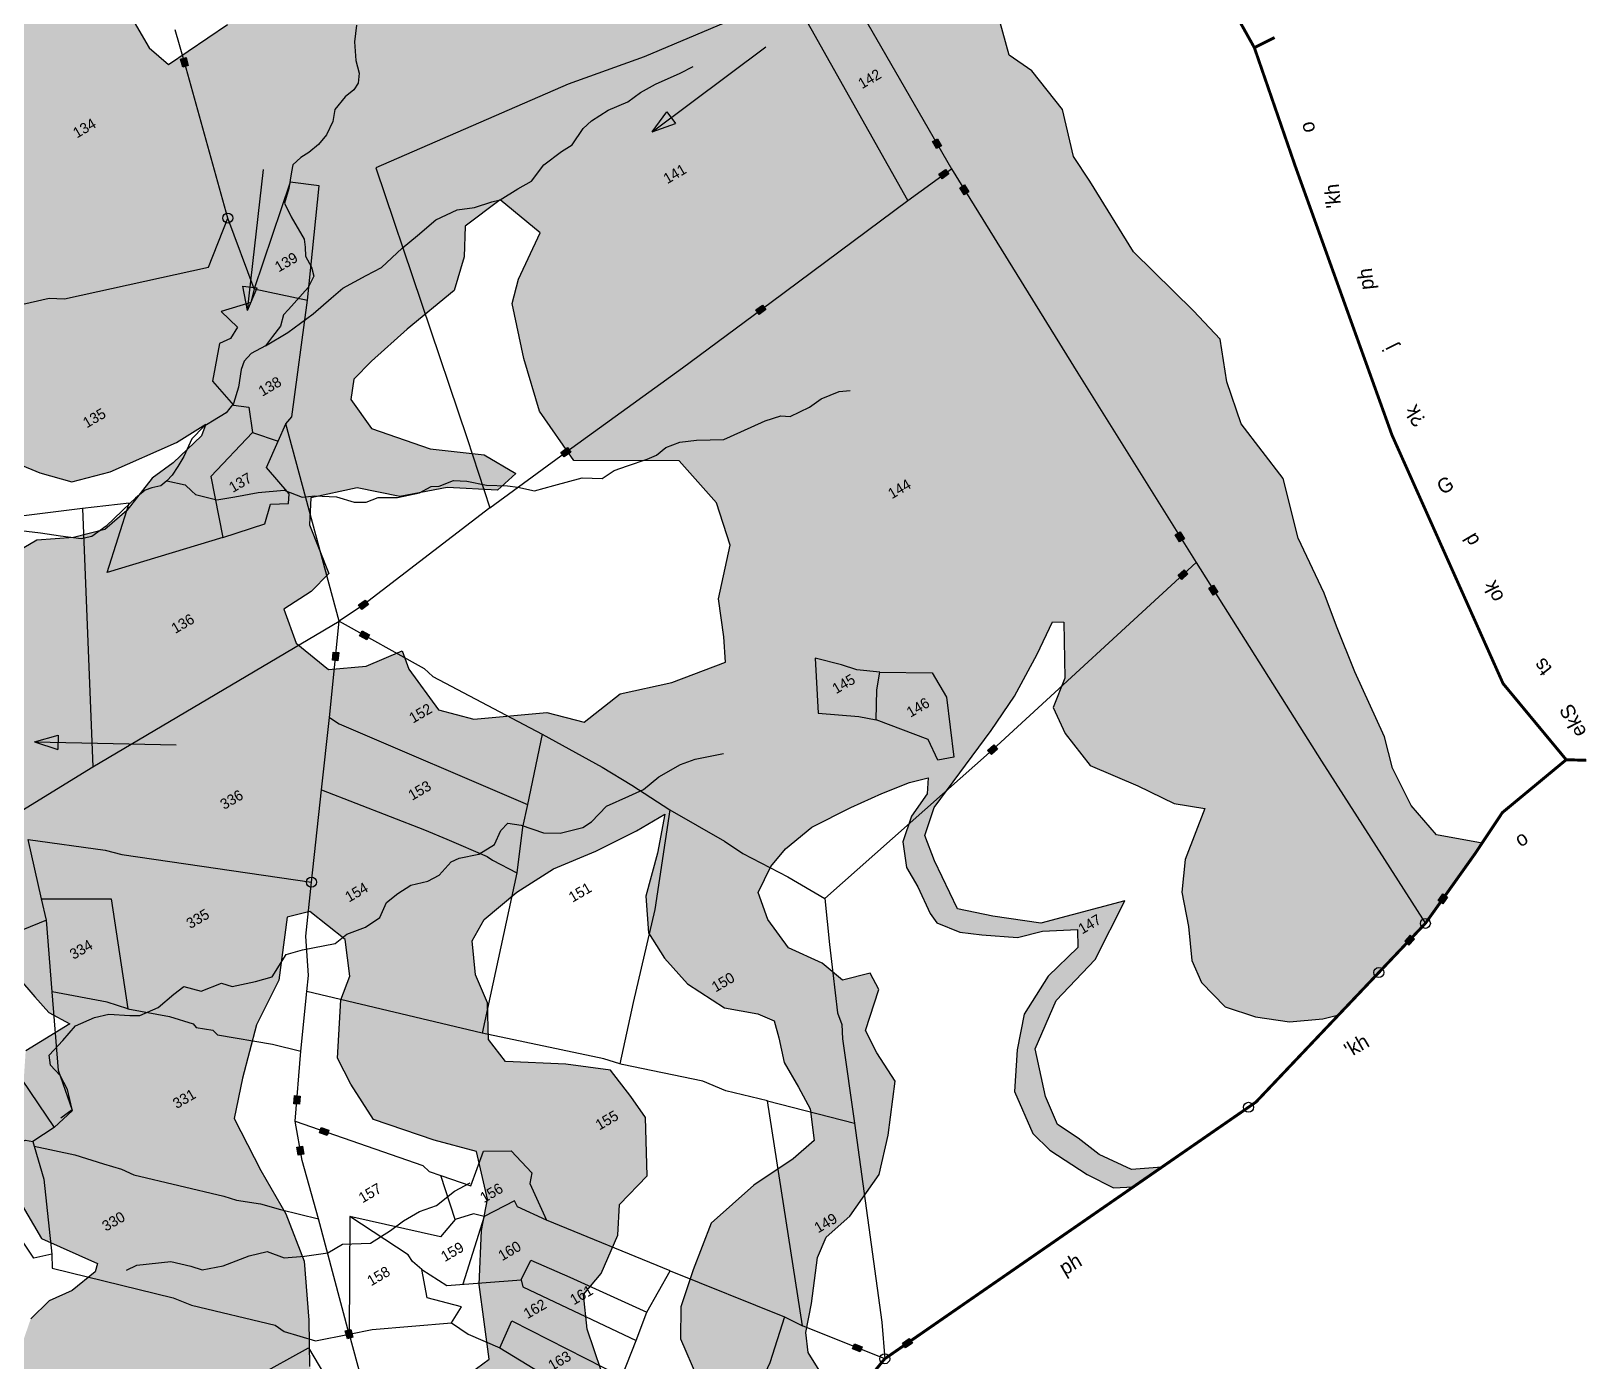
# Model space of a CAD drawing. Header units: metres. Extents: x 285341 to 287626, y 2002767 to 2006293.
# Drawn here: x 286588 to 287626, y 2003952 to 2004840 of the extents above; entities that cross this region are included whole.
import ezdxf
from ezdxf.enums import TextEntityAlignment as Align

# ---------------------------------------------------------------- set-up
doc = ezdxf.new("R2010")
doc.units = ezdxf.units.M
doc.header["$MEASUREMENT"] = 0
doc.linetypes.add('DIVIDE', pattern=[1.25, 0.5, -0.25, 0, -0.25, 0, -0.25])
for name, color, linetype in [('LINE_WATER', 4, 'Continuous'), ('POLY_HATCH', 12, 'Continuous'), ('POLY_PARCEL', 6, 'Continuous'), ('SYM_ARROW', 1, 'Continuous'), ('SYM_STONE', 1, 'Continuous'), ('TEXT_MAPOUT', 7, 'Continuous'), ('TEXT_PARCEL', 7, 'Continuous'), ('V_BOUND_LINE', 7, 'Continuous'), ('V_DIVIDE_LINE', 7, 'DIVIDE')]:
    doc.layers.add(name, color=color, linetype=linetype)
doc.styles.add('TEXT_MAP', font='')
doc.styles.get('TEXT_MAP').set_extended_font_data('Kruti Dev 050')
pattern_1 = [(30.2842, (286325.0513, 2002339.1785), (1.750771, 6.6660495), [4.87347, -4.87347]), (120.2842, (286329.2597, 2002341.636), (-6.6660495, 1.750771), [4.87347, -4.87347])]

# ---------------------------------------------------------------- blocks, each defined once
blk = doc.blocks.new('STONESQUAREFILLED')
blk.add_hatch(color=256).paths.add_polyline_path([(0.7, -0.48), (0.7, 0.48), (-0.7, 0.48), (-0.7, -0.48)])
blk.add_lwpolyline([(-0.7, 0.48), (0.7, 0.48), (0.7, -0.48), (-0.7, -0.48)], close=True)
blk = doc.blocks.new('STONE')
blk.add_circle((0, 0), 0.851)
blk = doc.blocks.new('ARROWASPECT')
h = blk.add_hatch(color=256)
h.paths.add_polyline_path([(2.85, -2.85), (3.72, -1.98), (0, 0)])
h.paths.add_polyline_path([(0, 0), (1.98, -3.72), (2.85, -2.85)])
for points in [[(0, 0), (17.15, -17.15)], [(0, 0), (1.98, -3.72)], [(0, 0), (3.72, -1.98)], [(3.72, -1.98), (1.98, -3.72)]]:
    blk.add_lwpolyline(points)
blk = doc.blocks.new('2145')
at = {"layer": 'POLY_HATCH'}
h = blk.add_hatch(dxfattribs=at)
h.set_pattern_fill('ZIGZAG', color=256, scale=38.987759, angle=30.2842, style=0)
h.set_pattern_definition(pattern_1)
h.paths.add_polyline_path([(286663.7, 2004919.2), (286669.6, 2004947.6), (286667.4, 2004990), (286660.4, 2005038.4), (286660.5, 2005081.5), (286641.9, 2005106.9), (286636.5, 2005122.5), (286621.2, 2005151.7), (286446.1, 2005078.5), (286460.4, 2005063.8), (286457.4, 2005039.4), (286461.5, 2005025.3), (286480, 2005006.6), (286499.4, 2004994.6), (286530.3, 2004989.9), (286560.9, 2004989.3), (286563.2, 2004978.3), (286545.3, 2004967.8), (286526.1, 2004955.9), (286512.6, 2004946), (286508.2, 2004937.2), (286503.8, 2004927.1), (286488.7, 2004934.1), (286484.3, 2004932.2), (286483.3, 2004923.4), (286489.1, 2004902.8), (286490.6, 2004888.5), (286496.5, 2004874.8), (286504, 2004862), (286518.8, 2004850.7), (286525, 2004843.7), (286522.3, 2004836.6), (286528.2, 2004806.4), (286516.1, 2004796.6), (286515.6, 2004779.8), (286522.2, 2004768.5), (286536.9, 2004753.8), (286545.4, 2004746.4), (286535.5, 2004735.1), (286529.9, 2004718.8), (286522.6, 2004692.6), (286522.9, 2004662.6), (286527.7, 2004646.1), (286537.3, 2004616.7), (286537.4, 2004607.2), (286550, 2004586.6), (286550.5, 2004585.9), (286874.7, 2004681.9), (286876.8, 2004689), (286877.4, 2004709.4), (286900.8, 2004726.9), (286927.5, 2004704.9), (286923.5, 2004696.4), (287267.1, 2004798.1), (287255.3, 2004813), (287240.3, 2004823.4), (287227.7, 2004869.7), (287231.2, 2004901.2), (287224.1, 2004913.5), (287228.1, 2004937.2), (287211.5, 2004964.5), (287154.1, 2005059.3), (287133.5, 2005094.6), (287100, 2005127.3), (287073.8, 2005162.8), (287055.4, 2005183.6), (287048.9, 2005223.1), (287051, 2005242.9), (287052.2, 2005270.2), (287061.3, 2005298.2), (287056.7, 2005331.9), (287055.8, 2005333.5), (286843.9, 2005244.9), (286849.8, 2005224), (286875.7, 2005190.4), (286892.3, 2005181.3), (286914.9, 2005159.6), (286913.9, 2005137.7), (286900.1, 2005112.2), (286887.7, 2005079.9), (286891.2, 2005048.2), (286904.9, 2005031.2), (286924.5, 2005019), (286967, 2005012.5), (286985.5, 2004980.9), (286951.9, 2004970), (286928.6, 2004986.3), (286906.1, 2004997), (286882.7, 2004992), (286821.1, 2004994.8), (286793.7, 2005007.5), (286773.1, 2005034.2), (286780.9, 2005048.8), (286810, 2005084.5), (286817.3, 2005091.3), (286803, 2005102.9), (286775, 2005131.6), (286776.3, 2005148.6), (286775, 2005176.5), (286788.6, 2005213.2), (286797.9, 2005225.6), (286736.8, 2005200.1), (286737.7, 2005137.3), (286740.9, 2005110.4), (286760.5, 2005083.2), (286738.2, 2005046.4), (286739.6, 2005018.4), (286759.9, 2004987.8), (286779.7, 2004966.9), (286815.6, 2004956.7), (286793, 2004939.7), (286758.8, 2004908.4), (286746, 2004881), (286718.9, 2004843.9), (286679.5, 2004817.2), (286666.7, 2004828.4), (286652, 2004853.6), (286661.9, 2004873.1)])
h = blk.add_hatch(dxfattribs=at)
h.set_pattern_fill('ZIGZAG', color=256, scale=38.987759, angle=30.2842, style=0)
h.set_pattern_definition(pattern_1)
h.paths.add_polyline_path([(286277.4, 2004494.1), (286272.3, 2004503.5), (286229.5, 2004490.8), (286230.4, 2004489.7), (286235.8, 2004477.1), (286237.3, 2004461.5), (286248, 2004455), (286265.5, 2004452.1), (286275.3, 2004469.5)])
h.paths.add_polyline_path([(286815, 2004574.3), (286801.2, 2004593.7), (286803.2, 2004607.3), (286815, 2004619.2), (286838.8, 2004640.6), (286870, 2004666.4), (286874.7, 2004681.9), (286550.5, 2004585.9), (286561.8, 2004568.8), (286579.2, 2004550.8), (286593.7, 2004544.8), (286615.1, 2004538.8), (286640.7, 2004545.5), (286684.9, 2004565.1), (286704.5, 2004577.3), (286701.6, 2004569.4), (286682.6, 2004551.4), (286668.6, 2004541.2), (286651.7, 2004519.7), (286637.1, 2004507), (286616.1, 2004501.7), (286591.8, 2004499.8), (286574.4, 2004489.6), (286556.9, 2004464.3), (286545.7, 2004436.5), (286540, 2004408.5), (286536.3, 2004396), (286533, 2004378.3), (286533.1, 2004359.1), (286533.4, 2004342.1), (286538, 2004324.5), (286544.1, 2004309.5), (286543.4, 2004298.8), (286537.6, 2004273.5), (286553.4, 2004231.2), (286563.2, 2004219.1), (286579.4, 2004207.9), (286590.3, 2004195.1), (286597.1, 2004187.6), (286757.6, 2004240.6), (286758.6, 2004248.3), (286773.9, 2004252.2), (286779.5, 2004247.8), (287247.2, 2004402), (287259, 2004423.9), (287269.1, 2004445.5), (287276.8, 2004445.2), (287277.3, 2004411.9), (287448.6, 2004468.4), (287433.1, 2004501.2), (287423, 2004541.1), (287394.9, 2004577.5), (287385.4, 2004605.6), (287381.1, 2004634), (287363.2, 2004653), (287323.1, 2004692.2), (287294.1, 2004739.5), (287283.2, 2004755.8), (287275.8, 2004787.2), (287267.1, 2004798.1), (286923.5, 2004696.4), (286913.1, 2004674), (286908.8, 2004657.8), (286916.5, 2004621), (286927, 2004585.9), (286949.9, 2004553.1), (287020.1, 2004552.8), (287045.1, 2004524.9), (287054.2, 2004496.5), (287046.4, 2004460.7), (287050, 2004435.3), (287051.1, 2004418.5), (287015.2, 2004405), (286980.8, 2004397.4), (286956.9, 2004378.5), (286931.8, 2004385), (286883.2, 2004380.4), (286859.6, 2004386.6), (286839.9, 2004413.9), (286835.3, 2004426.1), (286811.3, 2004415.9), (286786.2, 2004413.7), (286764.8, 2004431.2), (286756.5, 2004453.9), (286774.7, 2004465.7), (286786.5, 2004477.6), (286773.7, 2004510.1), (286774.5, 2004528.1), (286805.5, 2004534.9), (286833.9, 2004529.1), (286865.5, 2004535), (286899, 2004533.3), (286911.3, 2004544.3), (286890.2, 2004556.9), (286854.1, 2004560.9)])
h = blk.add_hatch(dxfattribs=at)
h.set_pattern_fill('ZIGZAG', color=256, scale=38.987759, angle=30.2842, style=0)
h.set_pattern_definition(pattern_1)
h.paths.add_polyline_path([(287490.6, 2004368.7), (287470.8, 2004412), (287458.5, 2004442.6), (287450.4, 2004464.6), (287448.6, 2004468.4), (287277.3, 2004411.9), (287277.4, 2004407.8), (287269.6, 2004388.2), (287277.6, 2004370.9), (287294.2, 2004349.6), (287326.1, 2004336), (287350.3, 2004324.1), (287370.7, 2004320.9), (287357.7, 2004286.9), (287355.4, 2004265), (287359.8, 2004242.1), (287362.1, 2004219.4), (287368.6, 2004204.7), (287384.3, 2004188.5), (287404.6, 2004181.8), (287427.2, 2004178.5), (287449.4, 2004180.5), (287460.1, 2004183.2), (287517.9, 2004244.2), (287555.7, 2004297.7), (287525.4, 2004303.2), (287508.5, 2004322.8), (287496, 2004347.8)])
h.paths.add_polyline_path([(286779.5, 2004247.8), (286797.3, 2004233.5), (286800.4, 2004209), (286794.6, 2004193.1), (286792.3, 2004154.3), (286801.2, 2004137), (286816.3, 2004113.3), (286856.8, 2004099.5), (286884.9, 2004092.1), (286892.3, 2004060.2), (286888.3, 2004039.2), (286886.8, 2004003.3), (286893.4, 2003953.4), (286868, 2003934.8), (286820.8, 2003923.5), (286796.1, 2003916.6), (286773.7, 2003948.5), (286773.2, 2003979.4), (286770.1, 2004018.9), (286757.9, 2004050.5), (286741.1, 2004079.4), (286723.3, 2004114), (286728.8, 2004141), (286738.2, 2004176.4), (286753.1, 2004206.4), (286757.6, 2004240.6), (286597.1, 2004187.6), (286599.7, 2004184.8), (286613.8, 2004177.2), (286584.3, 2004159.1), (286583.1, 2004141.2), (286573.2, 2004113.4), (286571.4, 2004080.1), (286580.5, 2004058.6), (286594.8, 2004034), (286632.1, 2004017.3), (286630.6, 2004011.7), (286615.2, 2003999.2), (286599.9, 2003992.4), (286587.7, 2003980.4), (286580.3, 2003959), (286577.7, 2003949.2), (286543.5, 2003956), (286532.2, 2003946), (286520.6, 2003924.8), (286526.4, 2003900.7), (286536.2, 2003875.6), (286547, 2003860.6), (286567.8, 2003848.3), (286584.3, 2003831.8), (286585.2, 2003818.6), (286558.8, 2003810.8), (286538.6, 2003794.8), (286525.3, 2003782.3), (286520.1, 2003768.9), (286512.1, 2003735.4), (286510.2, 2003724.7), (286508.4, 2003714.7), (286513, 2003692.7), (286519.7, 2003680.1), (286507.5, 2003675.1), (286489.3, 2003669.9), (286473.5, 2003662.8), (286455, 2003648.5), (286439, 2003633.7), (286433.7, 2003603.8), (286430, 2003583.1), (286440.6, 2003578.7), (286448.5, 2003580.5), (286448.4, 2003568.8), (286454.5, 2003557.3), (286464.3, 2003540.4), (286463.8, 2003531.8), (286461.3, 2003517.3), (286462.1, 2003505.4), (286463.4, 2003493.8), (286473.3, 2003475.6), (286488.5, 2003475.5), (286500.5, 2003470.2), (286510.6, 2003461.9), (286633, 2003482.3), (286628.2, 2003492.9), (286628.2, 2003505.9), (286632.3, 2003524.7), (286633, 2003534.1), (286641.6, 2003552.2), (286647, 2003559.5), (286657.3, 2003565.4), (286677.5, 2003568.4), (286690.8, 2003585.7), (286693.9, 2003607.9), (286694.8, 2003622.8), (286699, 2003656.8), (286701.2, 2003671.9), (286710.1, 2003694.2), (286733, 2003722), (286742.4, 2003737.8), (286754.4, 2003753.7), (286753.1, 2003768.8), (286768.8, 2003788.9), (286784.4, 2003810.4), (286803.7, 2003825.8), (286825.8, 2003840.8), (286861.5, 2003864.3), (286884.7, 2003875.2), (286901.7, 2003879.6), (286931.1, 2003885.8), (286959.3, 2003889.2), (286969.5, 2003896.5), (286969.9, 2003914.6), (286968.4, 2003928.9), (286968.1, 2003945.9), (286958.9, 2003973.5), (286956.3, 2003996.7), (286968.2, 2004010.5), (286979.3, 2004036.2), (286980.4, 2004056.7), (286998.8, 2004075.7), (286997.6, 2004114.6), (286987.9, 2004128.8), (286974.3, 2004146.3), (286944.5, 2004150.2), (286904.3, 2004152.1), (286892.9, 2004166.7), (286892.4, 2004191.1), (286884.3, 2004209.8), (286882, 2004232.5), (286890.1, 2004246.8), (286911.8, 2004265), (286936.3, 2004280.6), (286964.5, 2004292.3), (286991.6, 2004306), (287010.5, 2004317.1), (287005.8, 2004291), (286997.9, 2004262.3), (286999.7, 2004238), (287010.4, 2004220.9), (287025.8, 2004203.8), (287050.3, 2004187.9), (287072.6, 2004183.8), (287083.5, 2004179.2), (287086.6, 2004167.9), (287090.1, 2004151.4), (287099.7, 2004135), (287107.5, 2004120.4), (287110.2, 2004099.3), (287096.1, 2004087), (287069.9, 2004069.6), (287041.5, 2004044.1), (287029.4, 2004013), (287021.2, 2003988.3), (287021.1, 2003967.1), (287032.4, 2003940.7), (287048.2, 2003914.9), (287062.5, 2003898.6), (287073.8, 2003888.7), (287096.5, 2003878.9), (287129.7, 2003920), (287106.3, 2003957.8), (287104.6, 2003971.2), (287108.4, 2003990.6), (287112.5, 2004021.2), (287118.3, 2004034.8), (287134.1, 2004048.9), (287153.6, 2004076.7), (287159.6, 2004102.9), (287164.3, 2004139), (287151.9, 2004157.9), (287144.5, 2004172.8), (287153.4, 2004200), (287147.6, 2004211), (287129.1, 2004206.4), (287115.6, 2004217.7), (287093.1, 2004227.9), (287079.4, 2004246.7), (287072.9, 2004264.9), (287081.4, 2004282.2), (287091, 2004294), (287108.6, 2004308.4), (287134.6, 2004321.5), (287155.3, 2004330.8), (287173.7, 2004338.2), (287186.2, 2004341.4), (287185.6, 2004330.7), (287175.2, 2004315.7), (287169.3, 2004298.5), (287171.8, 2004281.4), (287179.3, 2004268.6), (287187.6, 2004250.8), (287192, 2004244.5), (287207.3, 2004238.3), (287222, 2004236.6), (287245.8, 2004234.7), (287262.5, 2004239), (287285.8, 2004240.2), (287286.1, 2004228), (287266.3, 2004208.9), (287250.2, 2004183.7), (287245.6, 2004159.8), (287243.9, 2004132), (287256.1, 2004104.1), (287267.5, 2004092.9), (287292.2, 2004076.6), (287309.8, 2004067.7), (287323.3, 2004068.5), (287342.2, 2004081.6), (287321.8, 2004079.9), (287300.2, 2004089.9), (287286.2, 2004100.9), (287272.5, 2004110.1), (287264.4, 2004128.7), (287257.6, 2004160.5), (287271.7, 2004192.7), (287297.6, 2004220.2), (287317.4, 2004259.2), (287282.4, 2004249.8), (287261.5, 2004244.4), (287229.3, 2004249), (287205.8, 2004253.8), (287190.4, 2004286), (287184, 2004302.9), (287190.3, 2004321.6), (287228.3, 2004373), (287243.8, 2004395.8), (287247.2, 2004402)])
at = {"layer": 'LINE_WATER'}
for points in [[(286805, 2004843.5), (286803.6, 2004832.4), (286804.4, 2004820), (286806.8, 2004811.5), (286806.1, 2004804.7), (286803.2, 2004800.4), (286797.4, 2004795.7), (286790.4, 2004787.3), (286789.1, 2004779.3), (286785, 2004770.4), (286779.5, 2004763.8), (286773.1, 2004758.5), (286767.8, 2004755.2), (286762.4, 2004750.2), (286761.5, 2004745.6), (286759.8, 2004734.6), (286757, 2004724.7), (286761.3, 2004715.6), (286770.1, 2004700.6), (286770.8, 2004695.3), (286770.9, 2004689.4), (286775, 2004682), (286776.4, 2004676.1), (286772.6, 2004668.4), (286759.7, 2004653.7), (286756.2, 2004650.3), (286754.2, 2004642.7), (286749, 2004635.8), (286744.3, 2004629.6), (286734.6, 2004624.4), (286730, 2004619.4), (286728, 2004613.8), (286726.2, 2004601.9), (286723, 2004591), (286718.1, 2004584.8), (286709, 2004579.2), (286703.2, 2004575.8), (286695.1, 2004567.5), (286689.8, 2004555.8), (286685.7, 2004549.1), (286682.1, 2004543.3), (286678.4, 2004539.4), (286674.4, 2004536.2), (286668.5, 2004534.8), (286664, 2004533.2), (286657.6, 2004527.9), (286653.9, 2004524.5), (286637.9, 2004509.2), (286628.5, 2004502.4), (286621.4, 2004500.8), (286607.5, 2004502.5), (286594.1, 2004504.6), (286581.1, 2004506)], [(286744.3, 2004629.6), (286759.1, 2004638.4), (286776.1, 2004651), (286788.1, 2004661.3), (286795.8, 2004668.1), (286811.3, 2004676.5), (286821.7, 2004681.7), (286835.3, 2004694.8), (286845.6, 2004703.2), (286857.9, 2004713.7), (286872.2, 2004720.2), (286883.7, 2004721.8), (286895.3, 2004725.7), (286900.8, 2004726.9), (286912.5, 2004734.3), (286921.7, 2004739.4), (286929.8, 2004750.3), (286941.6, 2004759.3), (286948.8, 2004763.7), (286956.2, 2004774.5), (286961.8, 2004779.6), (286972.9, 2004786.8), (286985.9, 2004792.4), (286994.4, 2004798.6), (287004.4, 2004804.2), (287020.8, 2004811.5), (287029.5, 2004816)], [(286678.4, 2004539.4), (286690.7, 2004536.9), (286695.1, 2004532.5), (286697.6, 2004530.3), (286711.9, 2004526.8), (286723.8, 2004528.8), (286739.3, 2004531.7), (286756.7, 2004533.3), (286768.8, 2004528.5), (286777.1, 2004529.4), (286791.7, 2004528.7), (286803.5, 2004525.2), (286811.4, 2004525.2), (286819.4, 2004528.3), (286832.3, 2004528.3), (286847, 2004531.5), (286854.8, 2004535.7), (286860.1, 2004535.9), (286869.7, 2004539.8), (286878.6, 2004539.2), (286891.6, 2004536.5), (286905.7, 2004536.2), (286912.5, 2004535.2), (286923.7, 2004532.8), (286936.6, 2004536.4), (286955.4, 2004541.4), (286968.8, 2004541), (286976.8, 2004546.4), (286985.6, 2004549.5), (286998.8, 2004553.9), (287005.1, 2004556.5), (287011.3, 2004561.7), (287020.6, 2004565.2), (287031.7, 2004566.7), (287049.9, 2004567), (287061.3, 2004572.1), (287077.5, 2004579.5), (287088, 2004582.8), (287094.2, 2004582.3), (287107, 2004588.7), (287114.9, 2004594.1), (287126.8, 2004599), (287134.2, 2004599.7)], [(286607.8, 2004114.5), (286615.2, 2004120), (286612.2, 2004133.4), (286607.4, 2004142.7), (286600.9, 2004149.5), (286600, 2004156.2), (286609.1, 2004166.1), (286617.6, 2004175.9), (286630.1, 2004181.4), (286639.7, 2004183.6), (286653.8, 2004182.8), (286660.5, 2004182.8), (286672.6, 2004188), (286683.1, 2004196.9), (286689.8, 2004202), (286701.3, 2004199), (286714.8, 2004204.2), (286722.1, 2004202.1), (286737.6, 2004205.5), (286748.8, 2004208.6), (286758, 2004223.4), (286769, 2004226.5), (286790.7, 2004230.7), (286798.5, 2004237.1), (286810.9, 2004241.6), (286820.5, 2004248.1), (286824.9, 2004258.2), (286832.6, 2004264.2), (286841.1, 2004269.8), (286852.6, 2004272.3), (286860, 2004276.3), (286868.1, 2004285.3), (286873.5, 2004287.8), (286886.6, 2004290.3), (286896.9, 2004296.9), (286901.2, 2004306.1), (286905.9, 2004311), (286914.8, 2004309.8), (286929.7, 2004304.6), (286940.9, 2004304.5), (286956, 2004308.2), (286961.6, 2004312), (286971.8, 2004322.5), (286986.5, 2004329), (286996.3, 2004333.5), (287006.7, 2004342), (287021, 2004350.3), (287030.8, 2004353.7), (287049.8, 2004357.5)], [(286651.6, 2004012.9), (286658.5, 2004016.2), (286681.1, 2004018.5), (286694.5, 2004015.4), (286702, 2004013), (286716.1, 2004015.7), (286733.3, 2004022.4), (286745.3, 2004025.3), (286756.6, 2004021), (286770.2, 2004022.2), (286785.9, 2004024.5), (286795.6, 2004030.2), (286814.3, 2004030.8), (286827.7, 2004039.4), (286836.2, 2004045.7), (286846.9, 2004052), (286858.3, 2004055.9), (286870.3, 2004065.6), (286880.8, 2004071)]]:
    blk.add_lwpolyline(points, dxfattribs=at)
at = {"layer": 'POLY_HATCH'}
for points in [[(286579.2, 2004550.8), (286593.7, 2004544.8), (286615.1, 2004538.8), (286640.7, 2004545.5), (286684.9, 2004565.1), (286704.5, 2004577.3), (286701.6, 2004569.4), (286682.6, 2004551.4), (286668.6, 2004541.2), (286651.7, 2004519.7), (286637.1, 2004507), (286616.1, 2004501.7), (286591.8, 2004499.8), (286574.4, 2004489.6)], [(286579.4, 2004207.9), (286590.3, 2004195.1), (286599.7, 2004184.8), (286613.8, 2004177.2), (286584.3, 2004159.1)], [(286580.5, 2004058.6), (286594.8, 2004034), (286632.1, 2004017.3), (286630.6, 2004011.7), (286615.2, 2003999.2), (286599.9, 2003992.4), (286587.7, 2003980.4)], [(286968.1, 2003945.9), (286958.9, 2003973.5), (286956.3, 2003996.7), (286968.2, 2004010.5), (286979.3, 2004036.2), (286980.4, 2004056.7), (286998.8, 2004075.7), (286997.6, 2004114.6), (286987.9, 2004128.8), (286974.3, 2004146.3), (286944.5, 2004150.2), (286904.3, 2004152.1), (286892.9, 2004166.7), (286892.4, 2004191.1), (286884.3, 2004209.8), (286882, 2004232.5), (286890.1, 2004246.8), (286911.8, 2004265), (286936.3, 2004280.6), (286964.5, 2004292.3), (286991.6, 2004306), (287010.5, 2004317.1), (287005.8, 2004291), (286997.9, 2004262.3), (286999.7, 2004238), (287010.4, 2004220.9), (287025.8, 2004203.8), (287050.3, 2004187.9), (287072.6, 2004183.8), (287083.5, 2004179.2), (287086.6, 2004167.9), (287090.1, 2004151.4), (287099.7, 2004135), (287107.5, 2004120.4), (287110.2, 2004099.3), (287096.1, 2004087), (287069.9, 2004069.6), (287041.5, 2004044.1), (287029.4, 2004013), (287021.2, 2003988.3), (287021.1, 2003967.1), (287032.4, 2003940.7)], [(287129.7, 2003920), (287106.3, 2003957.8), (287104.6, 2003971.2), (287108.4, 2003990.6), (287112.5, 2004021.2), (287118.3, 2004034.8), (287134.1, 2004048.9), (287153.6, 2004076.7), (287159.6, 2004102.9), (287164.3, 2004139), (287151.9, 2004157.9), (287144.5, 2004172.8), (287153.4, 2004200), (287147.6, 2004211), (287129.1, 2004206.4), (287115.6, 2004217.7), (287093.1, 2004227.9), (287079.4, 2004246.7), (287072.9, 2004264.9), (287081.4, 2004282.2), (287091, 2004294), (287108.6, 2004308.4), (287134.6, 2004321.5), (287155.3, 2004330.8), (287173.7, 2004338.2), (287186.2, 2004341.4), (287185.6, 2004330.7), (287175.2, 2004315.7), (287169.3, 2004298.5), (287171.8, 2004281.4), (287179.3, 2004268.6), (287187.6, 2004250.8), (287192, 2004244.5), (287207.3, 2004238.3), (287222, 2004236.6), (287245.8, 2004234.7), (287262.5, 2004239), (287285.8, 2004240.2), (287286.1, 2004228), (287266.3, 2004208.9), (287250.2, 2004183.7), (287245.6, 2004159.8), (287243.9, 2004132), (287256.1, 2004104.1), (287267.5, 2004092.9), (287292.2, 2004076.6), (287309.8, 2004067.7), (287323.3, 2004068.5), (287342.2, 2004081.6), (287321.8, 2004079.9), (287300.2, 2004089.9), (287286.2, 2004100.9), (287272.5, 2004110.1), (287264.4, 2004128.7), (287257.6, 2004160.5), (287271.7, 2004192.7), (287297.6, 2004220.2), (287317.4, 2004259.2), (287282.4, 2004249.8), (287261.5, 2004244.4), (287229.3, 2004249), (287205.8, 2004253.8), (287190.4, 2004286), (287184, 2004302.9), (287190.3, 2004321.6), (287228.3, 2004373), (287243.8, 2004395.8), (287259, 2004423.9), (287269.1, 2004445.5), (287276.8, 2004445.2), (287277.4, 2004407.8), (287269.6, 2004388.2), (287277.6, 2004370.9), (287294.2, 2004349.6), (287326.1, 2004336), (287350.3, 2004324.1), (287370.7, 2004320.9), (287357.7, 2004286.9), (287355.4, 2004265), (287359.8, 2004242.1), (287362.1, 2004219.4), (287368.6, 2004204.7), (287384.3, 2004188.5), (287404.6, 2004181.8), (287427.2, 2004178.5), (287449.4, 2004180.5), (287460.1, 2004183.2), (287517.9, 2004244.2), (287555.7, 2004297.7), (287525.4, 2004303.2), (287508.5, 2004322.8), (287496, 2004347.8), (287490.6, 2004368.7), (287470.8, 2004412), (287458.5, 2004442.6), (287450.4, 2004464.6), (287433.1, 2004501.2), (287423, 2004541.1), (287394.9, 2004577.5), (287385.4, 2004605.6), (287381.1, 2004634), (287363.2, 2004653), (287323.1, 2004692.2), (287294.1, 2004739.5), (287283.2, 2004755.8), (287275.8, 2004787.2), (287255.3, 2004813), (287240.3, 2004823.4), (287227.7, 2004869.7)], [(286652, 2004853.6), (286666.7, 2004828.4), (286679.5, 2004817.2), (286718.9, 2004843.9)], [(286927.5, 2004704.9), (286900.8, 2004726.9), (286877.4, 2004709.4), (286876.8, 2004689), (286870, 2004666.4), (286838.8, 2004640.6), (286815, 2004619.2), (286803.2, 2004607.3), (286801.2, 2004593.7), (286815, 2004574.3), (286854.1, 2004560.9), (286890.2, 2004556.9), (286911.3, 2004544.3), (286899, 2004533.3), (286865.5, 2004535), (286833.9, 2004529.1), (286805.5, 2004534.9), (286774.5, 2004528.1), (286773.7, 2004510.1), (286786.5, 2004477.6), (286774.7, 2004465.7), (286756.5, 2004453.9), (286764.8, 2004431.2), (286786.2, 2004413.7), (286811.3, 2004415.9), (286835.3, 2004426.1), (286839.9, 2004413.9), (286859.6, 2004386.6), (286883.2, 2004380.4), (286931.8, 2004385), (286956.9, 2004378.5), (286980.8, 2004397.4), (287015.2, 2004405), (287051.1, 2004418.5), (287050, 2004435.3), (287046.4, 2004460.7), (287054.2, 2004496.5), (287045.1, 2004524.9), (287020.1, 2004552.8), (286949.9, 2004553.1), (286927, 2004585.9), (286916.5, 2004621), (286908.8, 2004657.8), (286913.1, 2004674), (286927.5, 2004704.9)], [(286800.4, 2004209), (286797.3, 2004233.5), (286773.9, 2004252.2), (286758.6, 2004248.3), (286753.1, 2004206.4), (286738.2, 2004176.4), (286728.8, 2004141), (286723.3, 2004114), (286741.1, 2004079.4), (286757.9, 2004050.5), (286770.1, 2004018.9), (286773.2, 2003979.4), (286773.7, 2003948.5)], [(286868, 2003934.8), (286893.4, 2003953.4), (286886.8, 2004003.3), (286888.3, 2004039.2), (286892.3, 2004060.2), (286884.9, 2004092.1), (286856.8, 2004099.5), (286816.3, 2004113.3), (286801.2, 2004137), (286792.3, 2004154.3), (286794.6, 2004193.1), (286800.4, 2004209)]]:
    blk.add_lwpolyline(points, dxfattribs=at)
at = {"layer": 'POLY_PARCEL'}
for points in [[(287127.1, 2004877.3), (287201.8, 2004747.7)], [(287095.4, 2004864.2), (286996.9, 2004822.4), (286946.1, 2004804.1), (286817.9, 2004748.3), (286878.8, 2004567.8), (286893.9, 2004521.4)], [(287172.7, 2004726.6), (287095.4, 2004864.2)], [(286719.1, 2004714.8), (286690.2, 2004818.7), (286684, 2004840.4)], [(287172.7, 2004726.6), (287201.8, 2004747.7)], [(287201.8, 2004747.7), (287286, 2004611.2), (287364.9, 2004484.9)], [(286772.3, 2004659.9), (286780, 2004736.4), (286760.7, 2004738.8), (286736.8, 2004667.5)], [(286893.9, 2004521.4), (286944.5, 2004558.5), (287022.3, 2004614.9), (287081.5, 2004658.7), (287172.7, 2004726.6)], [(286536.3, 2004646.9), (286600, 2004661.4), (286610.2, 2004660.9), (286706.2, 2004682.1), (286719.1, 2004714.8)], [(286736.8, 2004667.5), (286719.1, 2004714.8)], [(286736.8, 2004667.5), (286734.4, 2004658.5), (286714.7, 2004652.4), (286725.6, 2004642), (286720.8, 2004634.4), (286713.5, 2004631.2), (286709, 2004606), (286722.9, 2004589.9), (286733.1, 2004588.7), (286735.6, 2004571.7)], [(286736.8, 2004667.5), (286772.3, 2004659.9)], [(286757.9, 2004577.4), (286761.9, 2004582.2), (286772.3, 2004659.9)], [(286752.6, 2004565.9), (286757.9, 2004577.4)], [(286793.3, 2004445.9), (286757.9, 2004577.4)], [(286735.6, 2004571.7), (286707.8, 2004542.3), (286715.9, 2004501.6)], [(286715.9, 2004501.6), (286743.7, 2004510.7), (286747.6, 2004523.9), (286759.6, 2004524.4), (286760, 2004530.8), (286745, 2004548.3), (286752.6, 2004565.9)], [(286735.6, 2004571.7), (286752.6, 2004565.9)], [(286715.9, 2004501.6), (286638.6, 2004478.3), (286653.3, 2004524.5), (286622.1, 2004521.1)], [(286622.1, 2004521.1), (286556.2, 2004512.7)], [(286622.1, 2004521.1), (286629.1, 2004348.6)], [(286893.9, 2004521.4), (286809.6, 2004456.8), (286793.3, 2004445.9)], [(287364.9, 2004484.9), (287229.2, 2004360), (287117.3, 2004260.7)], [(287364.9, 2004484.9), (287448.7, 2004352.4), (287517.9, 2004244.2)], [(286629.1, 2004348.6), (286793.3, 2004445.9)], [(286787, 2004381.5), (286793.3, 2004445.9)], [(286793.3, 2004445.9), (286850, 2004414.3), (286855.9, 2004408.9), (286928.7, 2004370.4)], [(287153.9, 2004411.8), (287138.6, 2004413.4), (287128.5, 2004416.7), (287110.9, 2004421.1)], [(287110.9, 2004421.1), (287112.8, 2004384.4), (287140.1, 2004382.2), (287151.6, 2004380)], [(287153.9, 2004411.8), (287189, 2004411.4), (287198.5, 2004395.1), (287203.3, 2004355.2), (287192.6, 2004353.1), (287186.3, 2004366.8), (287151.6, 2004380)], [(287151.6, 2004380), (287151.9, 2004400), (287153.9, 2004411.8)], [(286781.7, 2004333.3), (286787, 2004381.5)], [(286787, 2004381.5), (286793.3, 2004377.3), (286918.9, 2004323.5)], [(286928.7, 2004370.4), (286918.9, 2004323.5)], [(286928.7, 2004370.4), (286968.9, 2004348.5), (286988.6, 2004336.4), (287014, 2004319.9)], [(286581.7, 2004319.5), (286629.1, 2004348.6)], [(286774.9, 2004271.7), (286781.7, 2004333.3)], [(286781.7, 2004333.3), (286850.2, 2004306.7), (286865.2, 2004300.4), (286892.1, 2004288.8), (286895.6, 2004286.4), (286911.8, 2004278)], [(286918.9, 2004323.5), (286915.7, 2004308.3), (286911.8, 2004278)], [(287014, 2004319.9), (287003.9, 2004253.4), (286989.5, 2004191.4), (286980.5, 2004150.5)], [(287014, 2004319.9), (287050.4, 2004299.1), (287062.7, 2004290.9), (287092.7, 2004275.3), (287117.3, 2004260.7)], [(286586, 2004300.1), (286637.2, 2004293.1), (286648.5, 2004290.1), (286774.9, 2004271.7)], [(286594.9, 2004260.6), (286586, 2004300.1)], [(286911.8, 2004278), (286888.8, 2004171)], [(286771.9, 2004198.7), (286772.9, 2004209.4), (286771.1, 2004235.6), (286774.9, 2004271.7)], [(286594.9, 2004260.6), (286641.4, 2004260.6), (286652.5, 2004187.2)], [(286598.1, 2004246.3), (286594.9, 2004260.6)], [(287117.3, 2004260.7), (287120.5, 2004230), (287122.6, 2004211.1), (287125.8, 2004184.6), (287128.7, 2004176.7), (287129.2, 2004167.1), (287137.1, 2004110.9)], [(286598.1, 2004246.3), (286538.6, 2004222.2)], [(286601.9, 2004198.5), (286598.1, 2004246.3)], [(286652.5, 2004187.2), (286638.6, 2004191.7), (286601.9, 2004198.5)], [(286603.3, 2004108.1), (286615.5, 2004119.4), (286606.1, 2004146), (286601.9, 2004198.5)], [(286767.9, 2004159), (286771.9, 2004198.7)], [(286888.8, 2004171), (286771.9, 2004198.7)], [(286652.5, 2004187.2), (286680.2, 2004182), (286696, 2004177.2), (286698.1, 2004174.7), (286709.1, 2004172.9), (286712.2, 2004169.9), (286749, 2004163.7), (286767.9, 2004159)], [(286980.5, 2004150.5), (286969.9, 2004153.8), (286888.8, 2004171)], [(286764, 2004112.2), (286767.9, 2004159)], [(287079, 2004125.8), (287051.2, 2004132.5), (287035.9, 2004138.9), (286982.1, 2004150), (286980.5, 2004150.5)], [(286563.9, 2004142.6), (286576.4, 2004147.8), (286603.3, 2004108.1)], [(287079, 2004125.8), (287137.1, 2004110.9)], [(287102.5, 2003975.7), (287079, 2004125.8)], [(286764, 2004112.2), (286849.1, 2004082.6), (286853.4, 2004078.6), (286861.3, 2004076)], [(286779.5, 2004047), (286768.6, 2004086.1), (286764, 2004112.2)], [(287137.1, 2004110.9), (287155.4, 2003978.2), (287157.3, 2003953.7)], [(286569.7, 2004098), (286578.9, 2004097.5), (286584.2, 2004099.6), (286589.1, 2004098.7)], [(286603.3, 2004108.1), (286589.1, 2004098.7)], [(286589.1, 2004098.7), (286590, 2004095.5)], [(286590, 2004095.5), (286617, 2004089.7), (286636.2, 2004083.8), (286648.2, 2004080.2), (286656.5, 2004076.5), (286716.4, 2004062.3), (286724.9, 2004059.6), (286740.9, 2004057), (286754.3, 2004053.2), (286779.5, 2004047)], [(286590, 2004095.5), (286596.3, 2004073.5), (286601.7, 2004023.4)], [(286861.3, 2004076), (286881.2, 2004069.2), (286889.6, 2004092.2), (286908, 2004092.4), (286922, 2004077.7), (286920.6, 2004070.7), (286931.6, 2004046.2)], [(286870.8, 2004046.6), (286861.3, 2004076)], [(286931.6, 2004046.2), (286912.3, 2004055.1), (286910.4, 2004059.1), (286890.1, 2004048.6), (286883, 2004050.3), (286870.8, 2004046.6)], [(286800, 2003970.2), (286779.5, 2004047)], [(286800.5, 2004048.6), (286800, 2003970.2)], [(286848.5, 2004013.2), (286842.4, 2004018.5), (286839.3, 2004023.1), (286800.5, 2004048.6)], [(286870.8, 2004046.6), (286860.9, 2004035), (286800.5, 2004048.6)], [(286890.1, 2004048.6), (286875.8, 2004003.4)], [(287014.1, 2004012.3), (286931.6, 2004046.2)], [(286601.7, 2004023.4), (286589.8, 2004020.9), (286582.2, 2004032.2), (286567.5, 2004032.1), (286564.7, 2004034.6), (286553.3, 2004035.4), (286550.4, 2004038.5), (286534.2, 2004044.1), (286519.2, 2004041.1), (286501, 2004041.3)], [(286601.7, 2004023.4), (286602, 2004014.1), (286682.7, 2003994.3), (286694.8, 2003989.4), (286750.6, 2003976.2), (286756.6, 2003971.9), (286777.6, 2003965.7), (286800, 2003970.2)], [(286914.8, 2004006.3), (286921.3, 2004019.6), (286947.2, 2004008.1), (286998.7, 2003984.9)], [(286848.5, 2004013.2), (286865.3, 2004002.6), (286914.8, 2004006.3)], [(286868.3, 2003977.6), (286875, 2003988.3), (286852, 2003994.4), (286848.5, 2004013.2)], [(286914.8, 2004006.3), (286916, 2004001.8), (286991.4, 2003966)], [(286998.7, 2003984.9), (287014.1, 2004012.3)], [(287014.1, 2004012.3), (287090.4, 2003981.6)], [(286991.4, 2003966), (286998.7, 2003984.9)], [(286800, 2003970.2), (286815.4, 2003973.3), (286868.3, 2003977.6)], [(286868.3, 2003977.6), (286879.4, 2003970.2), (286900.5, 2003961)], [(286900.5, 2003961), (286908.5, 2003979), (286982, 2003941.6)], [(287090.4, 2003981.6), (287080.6, 2003950.9), (287061.7, 2003910.2), (287104.3, 2003889.1)], [(287090.4, 2003981.6), (287102.5, 2003975.7)], [(287157.3, 2003953.7), (287102.5, 2003975.7)], [(286800, 2003970.2), (286828.2, 2003865.9)], [(286982, 2003941.6), (286991.4, 2003966)], [(286666.8, 2003902.3), (286772.9, 2003961), (286786.5, 2003938.2), (286769.5, 2003915.9), (286768, 2003911.3), (286756, 2003894.4), (286751.6, 2003891.5), (286741.5, 2003876)], [(286900.5, 2003961), (286972.3, 2003917.2)]]:
    blk.add_lwpolyline(points, dxfattribs=at)
at = {"layer": 'V_BOUND_LINE', "const_width": 1.95}
for points in [[(287517.9, 2004244.2), (287551, 2004290.7), (287569.2, 2004318.1), (287611.8, 2004353.4), (287569.7, 2004404.2), (287495.6, 2004570), (287431.2, 2004749.1), (287403.8, 2004828.5), (287267.4, 2005072.4), (287234.2, 2005133.1), (287146.2, 2005255.8), (287133.9, 2005274), (287091.2, 2005454), (287078.5, 2005519.7)], [(287157.3, 2003953.7), (287404.9, 2004125), (287517.9, 2004244.2)], [(287104.3, 2003889.1), (287157.3, 2003953.7)]]:
    blk.add_lwpolyline(points, dxfattribs=at)
at = {"layer": 'V_DIVIDE_LINE', "ltscale": 10, "const_width": 1.95, "flags": 128}
for points in [[(287403.8, 2004828.5), (287417.3, 2004835.2)], [(287611.8, 2004353.4), (287625.3, 2004353)]]:
    blk.add_lwpolyline(points, dxfattribs=at)
at = {"layer": 'SYM_ARROW'}
for p, xscale, yscale, zscale, rotation in [((287002.2, 2004772.4), 3.898775880428307, 3.898775880428307, 3.898775880428307, 81.76329745561085), ((286732.2, 2004653.2), 3.898775880428308, 3.898775880428308, 3.898775880428308, 128.4449158452715), ((286590.1, 2004365.3), 3.898775880428307, 3.898775880428307, 3.898775880428307, 43.77185502944528)]:
    blk.add_blockref('ARROWASPECT', p, dxfattribs=dict(at, xscale=xscale, yscale=yscale, zscale=zscale, rotation=rotation))
at = {"layer": 'SYM_STONE'}
for name, p, xscale, yscale, zscale, rotation in [('STONESQUAREFILLED', (286690.2, 2004818.7), 3.898775880428307, 3.898775880428307, 3.898775880428307, 105.8761502169161), ('STONESQUAREFILLED', (287192.1, 2004764.4), 3.898775880428307, 3.898775880428307, 3.898775880428307, 119.9414749856281), ('STONESQUAREFILLED', (287196.7, 2004744.1), 3.898775880428307, 3.898775880428307, 3.898775880428307, 215.9446277070485), ('STONESQUAREFILLED', (287210.4, 2004733.7), 3.898775880428307, 3.898775880428307, 3.898775880428307, 121.6677541443938), ('STONE', (286719.1, 2004714.8), 3.898775880428307, 3.898775880428307, 3.898775880428307, 30.2841915994561), ('STONESQUAREFILLED', (287074.6, 2004653.6), 3.898775880428307, 3.898775880428307, 3.898775880428307, 36.60755889751646), ('STONESQUAREFILLED', (286944.5, 2004558.5), 3.898775880428307, 3.898775880428307, 3.898775880428307, 35.92148084667028), ('STONESQUAREFILLED', (287354.1, 2004502.1), 3.898775880428307, 3.898775880428307, 3.898775880428307, 121.9902960244016), ('STONESQUAREFILLED', (287356.2, 2004476.9), 3.898775880428307, 3.898775880428307, 3.898775880428307, 222.6287534185138), ('STONESQUAREFILLED', (287376.5, 2004466.5), 3.898775880428307, 3.898775880428307, 3.898775880428307, 122.3291459510375), ('STONESQUAREFILLED', (286809.6, 2004456.8), 3.898775880428307, 3.898775880428307, 3.898775880428307, 37.46432308334352), ('STONESQUAREFILLED', (286810.3, 2004436.4), 3.898775880428307, 3.898775880428307, 3.898775880428307, 150.9040952486574), ('STONESQUAREFILLED', (286791, 2004422.3), 3.898775880428308, 3.898775880428308, 3.898775880428308, 84.41765572350943), ('STONESQUAREFILLED', (287229.2, 2004360), 3.898775880428307, 3.898775880428307, 3.898775880428307, 42.62875341851382), ('STONE', (286774.9, 2004271.7), 3.898775880428307, 3.898775880428307, 3.898775880428307, 30.2841915994561), ('STONESQUAREFILLED', (287529.5, 2004260.5), 3.898775880428307, 3.898775880428307, 3.898775880428307, 54.52091503933683), ('STONE', (287517.9, 2004244.2), 3.898775880428307, 3.898775880428307, 3.898775880428307, 30.2841915994561), ('STONESQUAREFILLED', (287507.3, 2004233), 3.898775880428307, 3.898775880428307, 3.898775880428307, 46.54120697424936), ('STONE', (287486.8, 2004211.4), 3.898775880428307, 3.898775880428307, 3.898775880428307, 30.2841915994561), ('STONESQUAREFILLED', (286765.2, 2004126.4), 3.898775880428308, 3.898775880428308, 3.898775880428308, 85.33236561373053), ('STONE', (287399.9, 2004121.5), 3.898775880428307, 3.898775880428307, 3.898775880428307, 30.2841915994561), ('STONESQUAREFILLED', (286783.4, 2004105.4), 3.898775880428307, 3.898775880428307, 3.898775880428307, 160.8334166797381), ('STONESQUAREFILLED', (286767.5, 2004092.6), 3.898775880428307, 3.898775880428307, 3.898775880428307, 100.0168862648949), ('STONESQUAREFILLED', (286800, 2003970.2), 3.898775880428307, 3.898775880428307, 3.898775880428307, 104.914442031229), ('STONESQUAREFILLED', (287139, 2003961), 3.898775880428307, 3.898775880428307, 3.898775880428307, 158.1065665925332), ('STONESQUAREFILLED', (287172.4, 2003964.1), 3.898775880428307, 3.898775880428307, 3.898775880428307, 34.677726362633), ('STONE', (287157.3, 2003953.7), 3.898775880428307, 3.898775880428307, 3.898775880428307, 30.2841915994561)]:
    blk.add_blockref(name, p, dxfattribs=dict(at, xscale=xscale, yscale=yscale, zscale=zscale, rotation=rotation))
at = {"layer": 'TEXT_MAPOUT', "style": 'TEXT_MAP'}
for s, rotation, p in [('o', 101.8393, (287443.8, 2004776.3)), ("'kh", 95.2536, (287460.9, 2004729.9)), ('ph', 96.0489, (287482.9, 2004674.6)), ('j', 116.7057, (287498.3, 2004630.6)), ('?k', 121.6822, (287515.4, 2004585.3)), ('G', 30.2842, (287533.6, 2004532.4)), ('d', 120.2842, (287552.7, 2004502.5)), ('ok', 115.883, (287567.6, 2004467.7)), ('ts', 127.8832, (287599.8, 2004418.2)), ('ekS', 117.1025, (287620.6, 2004381.5)), ('o', 30.2842, (287584.3, 2004296.6)), ("'kh", 30.2842, (287474.4, 2004158.5)), ('ph', 30.2842, (287283.5, 2004012.7))]:
    blk.add_text(s, height=9.75, rotation=rotation, dxfattribs=at).set_placement(p, align=Align.CENTER)
at = {"layer": 'TEXT_PARCEL', "style": 'TEXT_MAP'}
for s, p in [('142', (287148.9, 2004804.7)), ('134', (286625.2, 2004771.8)), ('141', (287019, 2004741.3)), ('139', (286759.8, 2004682.4)), ('138', (286748.9, 2004599.5)), ('135', (286631.8, 2004578.4)), ('137', (286729.2, 2004535.3)), ('144', (287168.8, 2004531.1)), ('136', (286690.8, 2004441.2)), ('145', (287131.6, 2004401)), ('152', (286849.4, 2004381.4)), ('146', (287181.2, 2004385.3)), ('153', (286848.8, 2004329.9)), ('336', (286723.4, 2004323.8)), ('154', (286806.7, 2004262)), ('151', (286955.8, 2004261.9)), ('335', (286700.8, 2004244.3)), ('147', (287295.7, 2004240.7)), ('334', (286623, 2004223.8)), ('150', (287051.2, 2004202)), ('331', (286691.8, 2004124.2)), ('155', (286973.7, 2004109.9)), ('157', (286815.7, 2004061.3)), ('156', (286896.7, 2004061.4)), ('330', (286644.6, 2004042.4)), ('149', (287119.6, 2004041.3)), ('159', (286870.6, 2004022.1)), ('160', (286908.8, 2004022.7)), ('158', (286821.4, 2004005.9)), ('161', (286956.7, 2003993.3)), ('162', (286925.7, 2003984)), ('163', (286942.1, 2003949.4))]:
    blk.add_text(s, height=7.02, rotation=30.2842, dxfattribs=at).set_placement(p, align=Align.CENTER)

msp = doc.modelspace()

# ---------------------------------------------------------------- block references
msp.add_blockref('2145', (0, 0))

doc.saveas('drawing.dxf')
